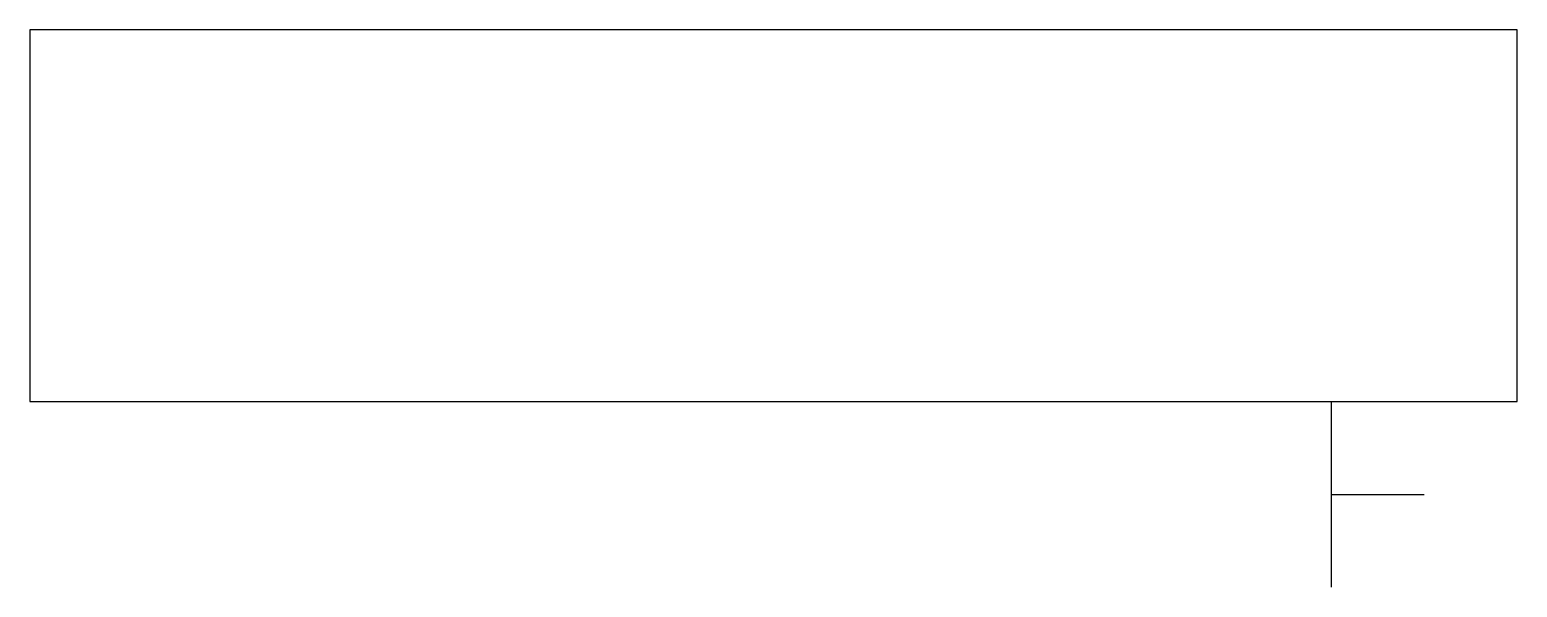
# Model space of a CAD drawing. Header units: millimetres. Extents: x -400 to 400, y -200 to 100.
import ezdxf

# ---------------------------------------------------------------- set-up
doc = ezdxf.new("R2010")
doc.units = ezdxf.units.MM

msp = doc.modelspace()

# ---------------------------------------------------------------- linework, layer by layer
at = {"color": 0, "linetype": 'ByBlock', "lineweight": -2}
for p, q in [((300, -100), (300, -200)), ((300, -150), (350, -150))]:
    msp.add_line(p, q, dxfattribs=at)
msp.add_lwpolyline([(-400, 100), (-400, -100), (400, -100), (400, 100), (-400, 100)], dxfattribs=at)

doc.saveas('drawing.dxf')
